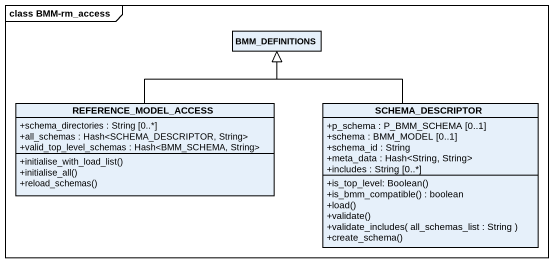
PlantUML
@startuml
mainframe class BMM-rm_access
hide circle
hide empty members
skinparam classAttributeIconSize 0
class BMM_DEFINITIONS
class REFERENCE_MODEL_ACCESS {
  +schema_directories : String [0..*]
  +all_schemas : Hash<SCHEMA_DESCRIPTOR, String>
  +valid_top_level_schemas : Hash<BMM_SCHEMA, String>
  +initialise_with_load_list()
  +initialise_all()
  +reload_schemas()
}
class SCHEMA_DESCRIPTOR {
  +p_schema : P_BMM_SCHEMA [0..1]
  +schema : BMM_MODEL [0..1]
  +schema_id : String
  +meta_data : Hash<String, String>
  +includes : String [0..*]
  +is_top_level: Boolean()
  +is_bmm_compatible() : boolean
  +load()
  +validate()
  +validate_includes( all_schemas_list : String )
  +create_schema()
}
REFERENCE_MODEL_ACCESS -up-|> BMM_DEFINITIONS
SCHEMA_DESCRIPTOR -up-|> BMM_DEFINITIONS
@enduml
